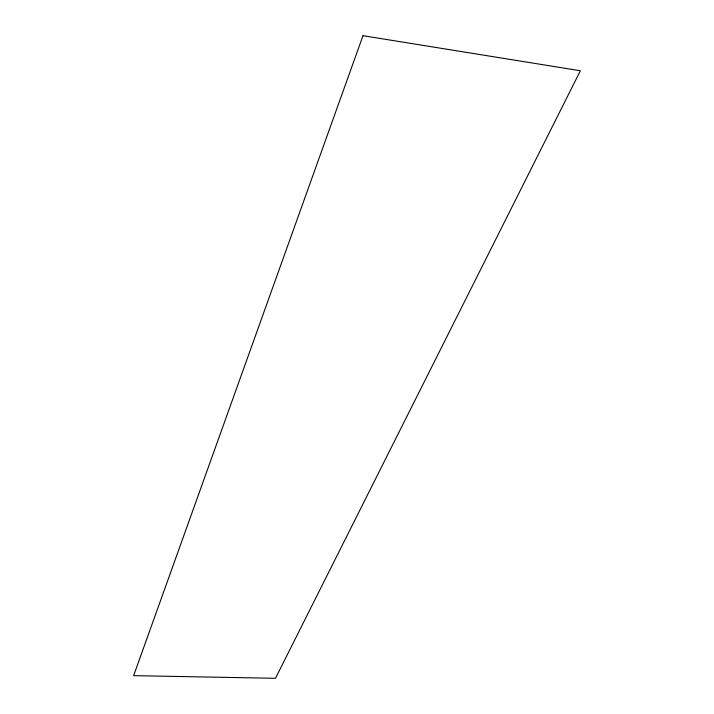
<?xml version="1.0" encoding="UTF-8"?>
<svg xmlns="http://www.w3.org/2000/svg" width="714" height="714" viewBox="0 0 714 714"><rect width="100%" height="100%" fill="white"/><g stroke="black" fill="none" stroke-linecap="round" stroke-linejoin="round"><path stroke-width="1.07" d="M362.998 35.7L133.634 675.649L275.488 678.3L580.366 70.757L362.998 35.7"/></g></svg>
